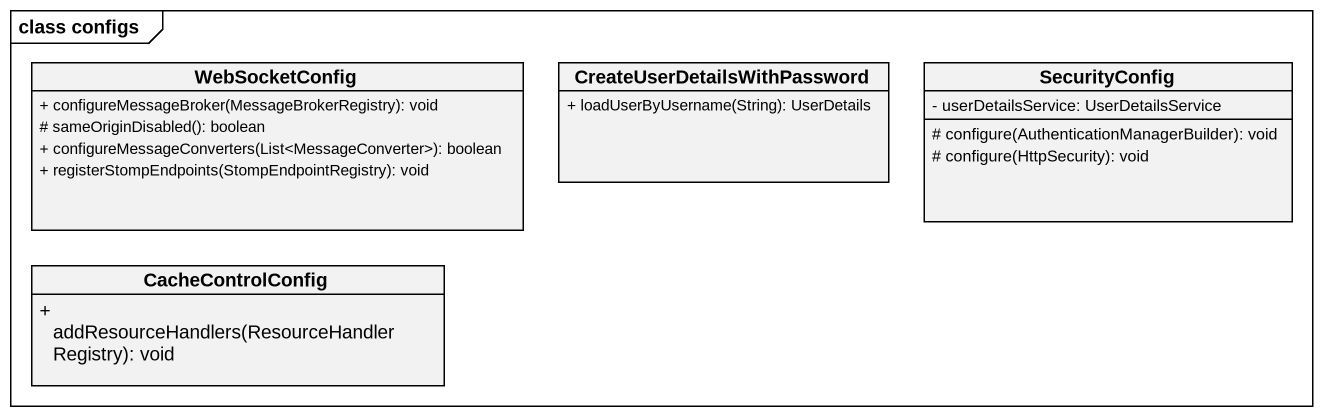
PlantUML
@startuml
mainframe class configs
hide circle
hide empty members
skinparam classAttributeIconSize 0
class WebSocketConfig {
  + configureMessageBroker(MessageBrokerRegistry): void
  # sameOriginDisabled(): boolean
  + configureMessageConverters(List<MessageConverter>): boolean
  + registerStompEndpoints(StompEndpointRegistry): void
}
class "CreateUserDetailsWithPassword" as CreateUserDetailsWithPasswor {
  + loadUserByUsername(String): UserDetails
}
class SecurityConfig {
  - userDetailsService: UserDetailsService
  # configure(AuthenticationManagerBuilder): void
  # configure(HttpSecurity): void
}
class CacheControlConfig {
  + addResourceHandlers(ResourceHandlerRegistry): void
}
@enduml
